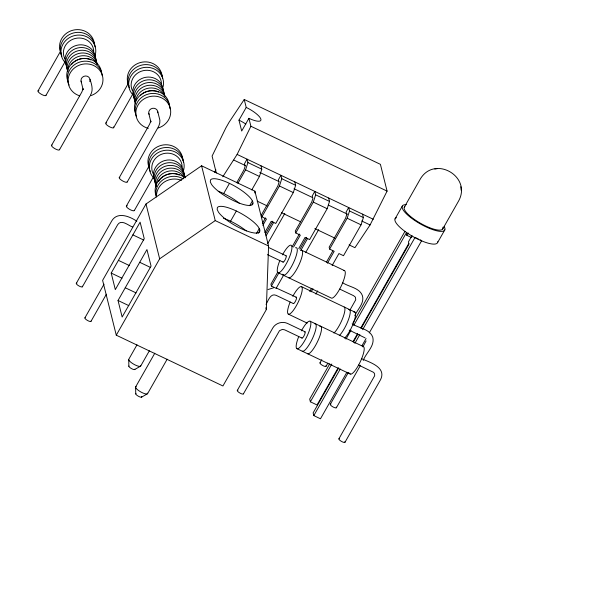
<?xml version="1.0" encoding="UTF-8"?>
<svg xmlns="http://www.w3.org/2000/svg" width="593" height="593" viewBox="0 0 593 593"><rect width="100%" height="100%" fill="white"/><g stroke="black" fill="none" stroke-linecap="round" stroke-linejoin="round"><path stroke-width="0.89" d="M254.849 193.029L254.916 191.183L201.583 165.788L145.997 203.999L102.619 280.363L116.272 335.186L222.931 385.976L266.316 309.613L268.57 246.006L254.916 191.183M404.359 207.083L419.903 179.716C434.017 154.232 472.903 176.67 458.27 201.583L442.726 228.95M237.926 183.304L245.576 169.85L247.926 162.578L247.073 159.169L244.501 163.698L245.139 166.262L243.968 169.894L236.674 182.74M251.795 189.908L259.445 176.455L261.795 169.183L260.942 165.766M261.898 216.853L279.444 185.972L281.794 178.708L280.941 175.291L278.369 179.827L279.006 182.392L277.828 186.024L261.417 214.918L261.898 216.853L266.457 219.025L262.847 225.384M264.878 232.419L271.209 221.285L275.767 223.457L293.305 192.577L295.655 185.312L294.81 181.895M295.766 232.982L313.304 202.102L315.654 194.838L314.809 191.42L312.229 195.949L312.874 198.522L311.696 202.154L295.284 231.04L295.766 232.982L300.325 235.147L293.55 247.081M298.746 248.549L305.076 237.408L309.635 239.579L327.173 208.706L329.523 201.442L328.67 198.025M329.634 249.104L347.172 218.231L349.522 210.96L348.669 207.55L346.097 212.079L346.735 214.644L345.563 218.276L329.152 247.17L329.634 249.104L334.193 251.276L327.418 263.21M332.162 265.471L338.937 253.537L343.503 255.709L361.041 224.836L363.39 217.564L362.538 214.147M366.089 340.938L362.901 346.89M90.514 95.043C93.509 90.151 91.7 84.451 90.025 79.41M222.79 176.773L237.118 154.425L250.898 126.25L248.919 118.311A15.225 4.195 29.6 0 0 260.898 119.223A15.225 4.195 29.6 0 0 246.214 107.429L244.234 99.491L380.417 164.343L387.081 191.102L370.076 224.947L354.94 247.689L349.092 244.902M38.011 90.899L60.701 50.954M45.913 95.48L64.919 62.013M51.487 145.47L81.834 92.048L83.116 88.735L83.146 89.728L81.041 81.071M59.522 149.681L89.906 96.192M128.429 83.205L105.739 123.151A4.566 1.26 29.6 0 0 109.994 127.021A4.566 1.26 29.6 0 0 113.485 126.909M113.641 127.732L132.654 94.265M119.215 177.722L149.562 124.3L150.852 120.994L150.874 121.988L148.776 113.322M127.258 181.932L158.791 126.064L159.776 123.04L159.873 120.164L157.76 111.669M76.304 283.335L111.84 220.781C117.503 211.345 129.867 216.438 136.82 221.241M126.383 206.038L149.073 166.092M82.39 286.804L117.71 224.621C121.535 218.869 128.555 225.763 132.773 227.067M134.285 210.619L153.298 177.151M84.903 317.87L104.034 284.188M111.202 273.076L140.118 222.167L144.24 238.697L115.316 289.606L111.202 273.076L122.032 278.236M90.988 321.339L106.384 294.232M118.029 300.488L146.945 249.579L151.067 266.109L122.143 317.018L118.029 300.488L128.859 305.647M116.272 335.186L159.65 258.822L215.237 220.611L268.57 246.006M248.919 118.311L241.692 131.038L238.979 120.157L246.214 107.429M214.562 172.244L215.919 169.857M136.99 344.815L128.8 359.239A6.849 1.89 29.6 0 0 134.574 364.68A6.849 1.89 29.6 0 0 140.749 365.488M223.687 193.563L229.469 183.378A24.365 6.716 29.6 0 1 251.684 199.641L252.966 202.243L252.803 204.148A24.365 6.716 29.6 0 1 233.805 200.782A24.365 6.716 29.6 0 1 211.59 184.519L210.3 181.925L210.471 180.02A24.365 6.716 29.6 0 1 229.469 183.378M140.704 366.022L149.354 350.797M135.678 386.866L154.803 353.206M230.566 221.189L236.348 211.012A24.365 6.716 29.6 0 1 258.563 227.275L259.853 229.869L259.682 231.774A24.365 6.716 29.6 0 1 240.684 228.416A24.365 6.716 29.6 0 1 218.469 212.153L217.186 209.551L217.349 207.646A24.365 6.716 29.6 0 1 236.348 211.012M249.675 205.682L252.344 200.983M251.995 204.726L252.892 203.162M147.583 393.648L167.159 359.195M256.561 233.316L259.23 228.616M262.365 223.45L265.523 217.883M258.437 233.138L259.771 230.788M265.575 233.931L272.802 221.204M266.057 235.866L273.736 222.345M267.636 243.693L284.81 213.465M277.702 272.194L270.927 284.121L271.409 286.063L276.153 288.317L283.832 274.796M292.164 246.74L299.391 234.013M271.409 286.063L279.088 272.535M266.035 304.372C268.169 300.947 270.415 292.853 276.123 295.329L293.394 303.557M299.888 249.26L306.67 237.333M300.829 250.402L307.604 238.468M305.573 252.662L318.678 229.595M237.304 390.439L272.832 327.892C275.708 323.044 282.275 321.05 287.383 323.378L305.047 331.791M243.389 393.908L279.481 330.709L282.409 329.389L284.722 329.864L301.993 338.092M309.761 291.504L311.57 288.317M326.484 262.069L332.806 250.935M311.147 291.845L312.956 288.665M315.891 294.106L317.7 290.926M395.034 218.906L402.262 206.179M319.975 362.842L321.791 359.654M349.863 310.228L355.733 299.799L355.429 297.197L353.673 295.737L339.693 289.073M326.061 366.311L327.885 363.101M354.762 315.787C357.394 309.338 364.621 303.386 362.427 295.737C359.484 287.605 348.943 287.019 342.665 282.735M329.76 363.754L309.694 399.074L310.376 401.795L317.04 404.967L338.04 368.001M353.013 322.822L404.989 231.322M310.376 401.795L331.828 364.028M345.978 339.114L351.004 330.271M353.739 325.453L406.235 233.042L406.798 235.31L411.801 237.689M406.798 235.31L408.14 232.945M412.009 235.584L408.436 241.877L409 244.138L361.07 328.515M353.102 341.486L357.668 333.451M360.863 327.825L408.792 243.449M338.699 367.89L313.141 412.884L313.816 415.604L320.479 418.784L346.927 372.226M353.309 342.176L357.875 334.141M313.816 415.604L340.263 369.054M354.851 343.369L359.869 334.541M362.605 329.723L415.041 237.422L418.369 239.009M361.975 345.741L366.074 338.521M369.269 332.903L421.705 240.595L420.037 239.802M330.301 404.285L348.41 372.397M336.379 407.754L360.529 365.251M363.257 360.44C366.007 352.791 375.05 346.097 372.745 337.18C369.654 328.781 358.646 328.307 352.183 323.793M437.59 242.581L444.824 229.854M338.899 438.82L374.657 375.777L374.598 373.805L373.664 372.404L358.617 365.051M344.985 442.289L380.521 379.742C386.844 367.252 369.617 362.271 361.589 358.713M244.234 99.491L229.098 122.225L225.874 127.903L212.086 156.078L216.312 173.023M134.611 369.572L140.252 366.326M141.49 397.199L147.131 393.96M268.014 289.54L273.462 287.842M434.81 169.042L437.337 168.642M276.316 288.035L296.441 297.249M250.898 126.25L387.081 191.102M237.118 154.425L373.301 219.277M247.926 162.578L261.795 169.183M281.794 178.708L295.655 185.312M315.654 194.838L329.523 201.442M349.522 210.96L363.39 217.564M233.894 160.103L245.591 165.669M259.793 172.43L279.006 181.584M294.046 188.744L312.429 197.499M328.3 205.059L347.513 214.206M361.723 220.974L370.076 224.947M245.576 169.85L259.445 176.455M279.444 185.972L293.305 192.577M313.304 202.102L327.173 208.706M347.172 218.231L361.041 224.836M257.184 201.138L267.213 205.912M281.416 212.672L300.629 221.826M314.831 228.587L334.882 238.134M301.896 250.335L344.563 270.653M268.466 247.4L286.123 255.805M267.443 254.671L283.069 262.113M277.961 272.661L331.294 298.057A15.225 3.714 -64.5 0 0 341.946 284.514A15.225 3.714 -64.5 0 0 343.51 270.616M301.548 286.701L354.881 312.096M349.195 330.123L365.058 337.869M132.891 234.895L143.721 240.054M310.154 321.236L363.487 346.638M288.287 314.105L307.159 323.089M139.718 262.306L150.548 267.458M118.43 260.349L129.267 265.508M296.885 348.64L350.218 374.035M125.256 287.761L136.093 292.92M265.864 307.819L266.316 309.613M201.583 165.788L215.237 220.611M145.997 203.999L159.65 258.822M461.154 190.22L460.805 186.721M135.634 387.399L135.738 393.922M128.755 359.773L128.859 366.289M218.239 191.228A24.365 6.716 29.6 0 1 239.402 203.295M223.405 218.246A24.365 6.716 29.6 0 1 246.288 230.922M147.635 393.115A6.849 1.89 29.6 0 1 140.667 391.884A6.849 1.89 29.6 0 1 136.131 386.562M141.557 396.413A3.425 0.941 29.6 0 1 138.651 396.376A3.425 0.941 29.6 0 1 135.99 393.5M134.863 369.15A3.425 0.941 29.6 0 1 131.772 368.75A3.425 0.941 29.6 0 1 128.881 366.022M156.293 186.172A15.225 14.158 -14 0 1 165.477 166.181A15.225 14.158 -14 0 1 184.957 176.899M155.618 183.452A15.225 14.158 -14 0 1 165.751 163.186A15.225 14.158 -14 0 1 184.467 176.025M156.115 186.839A15.225 14.158 -14 0 1 166.344 168.842A15.225 14.158 -14 0 1 185.201 177.818M156.174 185.913A15.225 14.158 -14 0 1 167.018 171.555A15.225 14.158 -14 0 1 184.26 177.196M158.679 181.414A15.225 14.158 -14 0 1 179.242 175.039M155.833 195.127A17.508 16.285 -14 0 1 163.431 176.299A17.508 16.285 -14 0 1 184.556 177.692M156.278 197.032A17.508 16.285 -14 0 1 163.342 179.516A17.508 16.285 -14 0 1 183.104 178.864M156.47 196.372A17.508 16.285 -14 0 1 181.414 180.383M154.729 178.804A17.508 16.285 -14 0 1 152.527 157.523A17.508 16.285 -14 0 1 174.772 151.793A17.508 16.285 -14 0 1 183.178 171.473M150.318 171.384A17.508 16.285 -14 0 1 161.533 148.191A17.508 16.285 -14 0 1 183.437 161.993M154.943 180.739A15.225 14.158 -14 0 1 165.076 160.466A15.225 14.158 -14 0 1 183.786 173.304M153.246 173.934A15.225 14.158 -14 0 1 163.386 153.661A15.225 14.158 -14 0 1 182.095 166.507M149.636 168.671A17.508 16.285 -14 0 1 161.296 145.352A17.508 16.285 -14 0 1 182.814 160.125M134.344 210.278A4.566 1.26 29.6 0 1 129.081 209.047A4.566 1.26 29.6 0 1 127.287 205.83M135.33 102.619A15.225 14.158 -14 0 1 145.7 83.042A15.225 14.158 -14 0 1 164.439 94.932M134.648 99.898A15.225 14.158 -14 0 1 145.5 80.203A15.225 14.158 -14 0 1 163.824 93.138M135.478 103.953A15.225 14.158 -14 0 1 146.664 85.688A15.225 14.158 -14 0 1 164.995 96.733M135.53 103.026A15.225 14.158 -14 0 1 147.146 88.453A15.225 14.158 -14 0 1 164.38 95.592M140.363 95.451A15.225 14.158 -14 0 1 154.906 90.944M155.662 91.107A15.225 14.158 -14 0 1 158.598 92.152M135.797 113.834A17.508 16.285 -14 0 1 147.39 91.411A17.508 16.285 -14 0 1 169.205 104.361M136.479 116.554A17.508 16.285 -14 0 1 148.954 93.902A17.508 16.285 -14 0 1 170.028 108.778M148.324 128.333A17.508 16.285 -14 0 1 139.058 103.464A17.508 16.285 -14 0 1 167.463 102.537A17.508 16.285 -14 0 1 158.227 128.006M133.447 95.34A17.508 16.285 -14 0 1 141.564 68.025A17.508 16.285 -14 0 1 163.053 86.934M129.296 87.727A17.508 16.285 -14 0 1 140.889 65.304A17.508 16.285 -14 0 1 162.704 78.254M135.056 99.135A15.225 14.158 -14 0 1 143.669 77.794A15.225 14.158 -14 0 1 163.149 90.418M132.283 90.381A15.225 14.158 -14 0 1 143.128 70.686A15.225 14.158 -14 0 1 161.452 83.62M128.992 85.785A17.508 16.285 -14 0 1 140.207 62.584A17.508 16.285 -14 0 1 162.119 76.386M127.154 181.51A4.566 1.26 29.6 0 1 122.581 180.902A4.566 1.26 29.6 0 1 119.823 177.322M149.117 114.375A4.566 4.247 -14 0 1 152.534 108.311A4.566 4.247 -14 0 1 157.79 112.781M106.065 122.966A4.566 1.26 29.6 0 1 106.644 122.951M67.921 71.034A15.225 14.158 -14 0 1 78.054 50.761A15.225 14.158 -14 0 1 96.77 63.607M67.246 68.314A15.225 14.158 -14 0 1 77.379 48.04A15.225 14.158 -14 0 1 96.088 60.886M67.743 71.701A15.225 14.158 -14 0 1 78.928 53.429A15.225 14.158 -14 0 1 97.259 64.474M67.802 70.775A15.225 14.158 -14 0 1 79.803 56.105A15.225 14.158 -14 0 1 96.97 64.014M71.605 64.363A15.225 14.158 -14 0 1 90.87 59.9M68.44 82.353A17.508 16.285 -14 0 1 79.655 59.159A17.508 16.285 -14 0 1 101.566 72.961M69.122 85.073A17.508 16.285 -14 0 1 80.337 61.88A17.508 16.285 -14 0 1 102.248 75.674M79.721 95.836A17.508 16.285 -14 0 1 71.686 70.737A17.508 16.285 -14 0 1 99.906 70.515A17.508 16.285 -14 0 1 90.499 95.755M66.357 63.666A17.508 16.285 -14 0 1 64.148 42.385A17.508 16.285 -14 0 1 86.4 36.655A17.508 16.285 -14 0 1 94.798 56.335M61.939 56.246A17.508 16.285 -14 0 1 73.154 33.052A17.508 16.285 -14 0 1 95.065 46.854M66.564 65.593A15.225 14.158 -14 0 1 76.705 45.32A15.225 14.158 -14 0 1 95.414 58.166M64.874 58.796A15.225 14.158 -14 0 1 75.007 38.523A15.225 14.158 -14 0 1 93.724 51.369M61.264 53.526A17.508 16.285 -14 0 1 72.917 30.213A17.508 16.285 -14 0 1 94.435 44.979M59.419 149.258A4.566 1.26 29.6 0 1 54.845 148.65A4.566 1.26 29.6 0 1 52.088 145.07M81.382 82.123A4.566 4.247 -14 0 1 85.399 75.986A4.566 4.247 -14 0 1 89.788 81.619M45.972 95.132A4.566 1.26 29.6 0 1 40.702 93.902A4.566 1.26 29.6 0 1 38.908 90.692M437.753 241.67A24.365 6.716 29.6 0 1 412.298 236.184A24.365 6.716 29.6 0 1 396.435 217.698M444.209 226.57A24.365 6.716 29.6 0 1 419.525 223.457A24.365 6.716 29.6 0 1 406.427 204.652M442.875 227.223A22.082 6.086 29.6 0 1 421.697 223.954A22.082 6.086 29.6 0 1 404.93 206.49M238.979 120.157A15.225 4.195 29.6 0 1 245.828 124.063M300.851 250.298A15.225 3.714 -64.5 0 1 299.28 264.196A15.225 3.714 -64.5 0 1 288.628 277.739M295.514 247.755A15.225 3.714 -64.5 0 1 293.112 263.462A15.225 3.714 -64.5 0 1 282.698 274.225M282.498 254.879A15.225 3.714 -64.5 0 1 291.919 248.222A15.225 3.714 -64.5 0 1 281.215 271.083A15.225 3.714 -64.5 0 1 279.807 260.616M285.878 255.798A3.499 0.852 -64.5 0 1 285.329 259.408A3.499 0.852 -64.5 0 1 282.935 261.891M325.898 365.666A3.499 0.964 29.6 0 1 322.525 365.407A3.499 0.964 29.6 0 1 320.628 362.657M344.214 307.018A15.225 3.714 -64.5 0 1 342.613 318.471A15.225 3.714 -64.5 0 1 333.97 333.066M292.816 296.322A15.225 3.714 -64.5 0 1 302.245 289.666A15.225 3.714 -64.5 0 1 291.534 312.526A15.225 3.714 -64.5 0 1 290.133 302.059M348.499 309.516A15.225 3.714 -64.5 0 1 348.602 319.249A15.225 3.714 -64.5 0 1 339.307 335.608M353.836 312.059A15.225 3.714 -64.5 0 1 353.932 321.784A15.225 3.714 -64.5 0 1 344.637 338.151M295.877 297.449A3.499 0.852 -64.5 0 1 295.84 300.436A3.499 0.852 -64.5 0 1 293.253 303.327M336.224 407.109A3.499 0.964 29.6 0 1 332.851 406.85A3.499 0.964 29.6 0 1 330.953 404.1M82.227 286.152A3.499 0.964 29.6 0 1 78.854 285.9A3.499 0.964 29.6 0 1 76.957 283.15M319.768 326.276A15.225 3.714 -64.5 0 1 318.204 340.174A15.225 3.714 -64.5 0 1 307.552 353.717M362.434 346.594A15.225 3.714 -64.5 0 1 360.033 362.293A15.225 3.714 -64.5 0 1 349.618 373.064M314.438 323.734A15.225 3.714 -64.5 0 1 312.874 337.632A15.225 3.714 -64.5 0 1 302.222 351.182M301.414 330.857A15.225 3.714 -64.5 0 1 310.843 324.208A15.225 3.714 -64.5 0 1 300.132 347.061A15.225 3.714 -64.5 0 1 298.731 336.594M304.476 331.984A3.499 0.852 -64.5 0 1 304.446 334.971A3.499 0.852 -64.5 0 1 301.859 337.869M344.822 441.644A3.499 0.964 29.6 0 1 341.449 441.385A3.499 0.964 29.6 0 1 339.552 438.642M243.412 393.633A3.499 0.964 29.6 0 1 239.461 392.774A3.499 0.964 29.6 0 1 237.956 390.261M91.011 321.065A3.499 0.964 29.6 0 1 87.453 320.435A3.499 0.964 29.6 0 1 85.133 317.715"/></g></svg>
